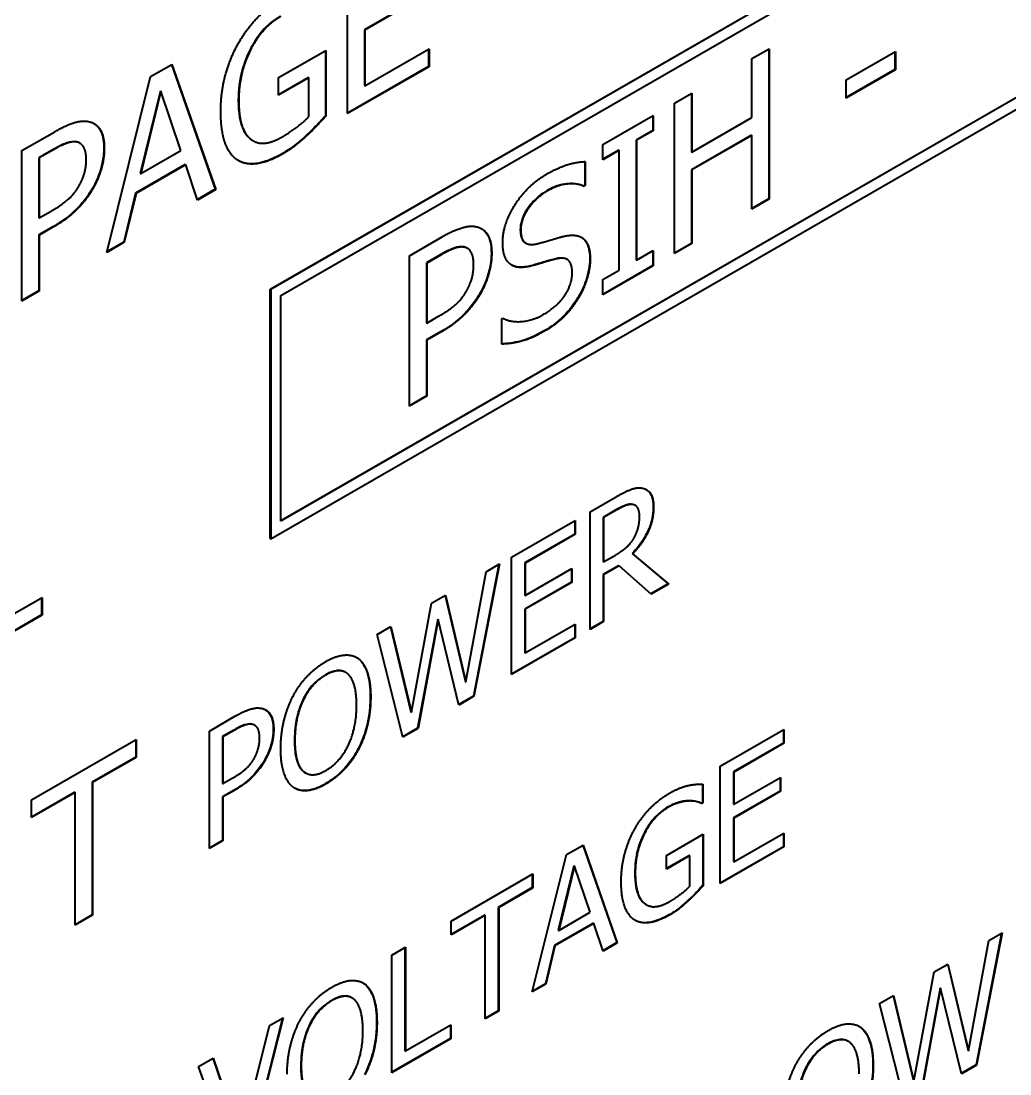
# Model space of a CAD drawing. Header units: millimetres. Extents: x 0 to 4752, y 0 to 3360.
# Drawn here: x 4267.48 to 4281.24, y 2266.93 to 2281.57 of the extents above; entities that cross this region are included whole.
import ezdxf

# ---------------------------------------------------------------- set-up
doc = ezdxf.new("R2010")
doc.units = ezdxf.units.MM
doc.header["$LTSCALE"] = 8
doc.layers.add('가시적인 것(ISO)', color=3, linetype='Continuous', lineweight=40)
doc.layers.add('가시적인 좁은 것(ISO)', color=3, linetype='Continuous', lineweight=35)

msp = doc.modelspace()

# ---------------------------------------------------------------- linework, layer by layer
at = {"layer": '가시적인 것(ISO)'}
for p, q in [((4270.951, 2277.841), (4302.912, 2296.247)), ((4302.918, 2296.243), (4270.956, 2277.838)), ((4271.098, 2277.756), (4302.776, 2295.998)), ((4271.098, 2274.623), (4302.77, 2292.862)), ((4302.776, 2292.859), (4271.098, 2274.617)), ((4270.956, 2274.372), (4302.918, 2292.777)), ((4272.026, 2280.285), (4272.026, 2282.378)), ((4273.092, 2281.93), (4272.261, 2281.451)), ((4273.098, 2281.927), (4272.266, 2281.448)), ((4272.261, 2281.451), (4272.266, 2281.448)), ((4272.261, 2281.451), (4272.261, 2280.674)), ((4272.266, 2281.448), (4272.266, 2280.671)), ((4271.066, 2280.786), (4271.724, 2281.164)), ((4271.718, 2281.161), (4271.718, 2280.253)), ((4271.724, 2281.164), (4271.724, 2280.25)), ((4272.266, 2280.671), (4273.158, 2281.185)), ((4273.153, 2281.181), (4273.153, 2280.94)), ((4273.158, 2281.185), (4273.158, 2280.937)), ((4277.648, 2281.05), (4277.888, 2281.188)), ((4277.883, 2281.185), (4277.883, 2279.099)), ((4277.888, 2281.188), (4277.888, 2279.095)), ((4278.959, 2280.755), (4279.644, 2281.15)), ((4279.639, 2281.146), (4279.639, 2280.898)), ((4279.644, 2281.15), (4279.644, 2280.895)), ((4269.286, 2280.8), (4269.582, 2280.97)), ((4269.578, 2280.968), (4270.186, 2279.232)), ((4269.582, 2280.97), (4270.192, 2279.229)), ((4277.648, 2280.229), (4277.648, 2281.05)), ((4268.675, 2278.355), (4269.286, 2280.8)), ((4273.153, 2280.94), (4272.026, 2280.291)), ((4273.158, 2280.937), (4272.026, 2280.285)), ((4273.153, 2280.94), (4273.158, 2280.937)), ((4279.639, 2280.898), (4278.959, 2280.507)), ((4279.644, 2280.895), (4278.959, 2280.501)), ((4279.639, 2280.898), (4279.644, 2280.895)), ((4271.066, 2280.541), (4271.066, 2280.786)), ((4271.48, 2280.786), (4271.066, 2280.548)), ((4271.486, 2280.783), (4271.066, 2280.541)), ((4271.48, 2280.786), (4271.486, 2280.783)), ((4271.486, 2280.242), (4271.486, 2280.783)), ((4272.261, 2280.674), (4272.266, 2280.671)), ((4278.959, 2280.501), (4278.959, 2280.755)), ((4269.422, 2280.6), (4269.143, 2279.454)), ((4269.428, 2280.597), (4269.149, 2279.451)), ((4269.422, 2280.6), (4269.428, 2280.597)), ((4269.708, 2279.773), (4269.428, 2280.597)), ((4276.574, 2280.431), (4276.815, 2280.57)), ((4276.809, 2280.567), (4276.809, 2279.752)), ((4276.815, 2280.57), (4276.815, 2279.749)), ((4276.574, 2278.338), (4276.574, 2280.431)), ((4271.718, 2280.253), (4271.724, 2280.25)), ((4275.575, 2279.856), (4276.276, 2280.26)), ((4276.271, 2280.257), (4276.271, 2280.049)), ((4276.276, 2280.26), (4276.276, 2280.046)), ((4276.815, 2279.749), (4277.648, 2280.229)), ((4267.497, 2279.77), (4267.952, 2280.032)), ((4270.672, 2279.934), (4270.678, 2279.931)), ((4276.271, 2280.049), (4276.04, 2279.917)), ((4276.276, 2280.046), (4276.046, 2279.914)), ((4276.271, 2280.049), (4276.276, 2280.046)), ((4277.642, 2279.984), (4276.809, 2279.505)), ((4277.648, 2279.981), (4276.815, 2279.501)), ((4277.642, 2279.984), (4277.648, 2279.981)), ((4277.648, 2278.957), (4277.648, 2279.981)), ((4267.932, 2279.786), (4267.732, 2279.671)), ((4267.937, 2279.783), (4267.738, 2279.668)), ((4268.299, 2279.876), (4268.305, 2279.872)), ((4269.149, 2279.451), (4269.708, 2279.773)), ((4270.707, 2279.91), (4270.712, 2279.907)), ((4275.575, 2279.642), (4275.575, 2279.856)), ((4275.8, 2279.778), (4275.575, 2279.649)), ((4275.805, 2279.775), (4275.575, 2279.642)), ((4275.8, 2279.778), (4275.805, 2279.775)), ((4275.805, 2278.109), (4275.805, 2279.775)), ((4276.04, 2279.917), (4276.04, 2278.251)), ((4276.04, 2279.917), (4276.046, 2279.914)), ((4276.046, 2279.914), (4276.046, 2278.248)), ((4267.497, 2277.677), (4267.497, 2279.77)), ((4267.732, 2279.671), (4267.732, 2278.837)), ((4267.732, 2279.671), (4267.738, 2279.668)), ((4267.738, 2279.668), (4267.738, 2278.833)), ((4276.809, 2279.752), (4276.815, 2279.749)), ((4269.768, 2279.577), (4269.077, 2279.179)), ((4269.774, 2279.573), (4269.083, 2279.175)), ((4269.768, 2279.577), (4269.774, 2279.573)), ((4269.938, 2279.083), (4269.774, 2279.573)), ((4275.324, 2279.617), (4275.324, 2279.287)), ((4275.33, 2279.617), (4275.33, 2279.284)), ((4276.809, 2279.505), (4276.815, 2279.501)), ((4276.809, 2279.505), (4276.809, 2278.48)), ((4276.815, 2279.501), (4276.815, 2278.477)), ((4269.143, 2279.454), (4269.149, 2279.451)), ((4270.186, 2279.232), (4269.937, 2279.088)), ((4270.192, 2279.229), (4269.938, 2279.083)), ((4270.186, 2279.232), (4270.192, 2279.229)), ((4275.324, 2279.287), (4275.307, 2279.277)), ((4275.307, 2279.277), (4275.312, 2279.274)), ((4275.33, 2279.284), (4275.312, 2279.274)), ((4275.324, 2279.287), (4275.33, 2279.284)), ((4269.077, 2279.179), (4268.913, 2278.499)), ((4269.083, 2279.175), (4268.919, 2278.496)), ((4269.077, 2279.179), (4269.083, 2279.175)), ((4277.883, 2279.099), (4277.648, 2278.963)), ((4277.888, 2279.095), (4277.648, 2278.957)), ((4277.883, 2279.099), (4277.888, 2279.095)), ((4267.738, 2278.833), (4267.902, 2278.928)), ((4267.732, 2278.837), (4267.738, 2278.833)), ((4267.936, 2278.716), (4267.732, 2278.599)), ((4267.732, 2278.599), (4267.732, 2277.819)), ((4267.732, 2278.599), (4267.738, 2278.596)), ((4267.942, 2278.713), (4267.738, 2278.596)), ((4267.738, 2278.596), (4267.738, 2277.816)), ((4268.919, 2278.496), (4268.675, 2278.355)), ((4268.913, 2278.499), (4268.677, 2278.363)), ((4268.913, 2278.499), (4268.919, 2278.496)), ((4272.886, 2278.308), (4273.341, 2278.57)), ((4274.499, 2278.487), (4274.505, 2278.483)), ((4276.809, 2278.48), (4276.574, 2278.345)), ((4276.815, 2278.477), (4276.574, 2278.338)), ((4276.809, 2278.48), (4276.815, 2278.477)), ((4272.886, 2276.215), (4272.886, 2278.308)), ((4273.321, 2278.323), (4273.121, 2278.209)), ((4273.326, 2278.32), (4273.127, 2278.205)), ((4273.688, 2278.413), (4273.693, 2278.41)), ((4276.046, 2278.248), (4276.276, 2278.381)), ((4276.271, 2278.377), (4276.271, 2278.17)), ((4276.276, 2278.381), (4276.276, 2278.167)), ((4273.121, 2278.209), (4273.127, 2278.205)), ((4273.121, 2278.209), (4273.121, 2277.374)), ((4273.127, 2278.205), (4273.127, 2277.371)), ((4275.073, 2278.259), (4275.079, 2278.256)), ((4276.271, 2278.17), (4275.575, 2277.77)), ((4276.276, 2278.167), (4275.575, 2277.763)), ((4276.04, 2278.251), (4276.046, 2278.248)), ((4276.271, 2278.17), (4276.276, 2278.167)), ((4275.575, 2277.977), (4275.805, 2278.109)), ((4275.575, 2277.763), (4275.575, 2277.977)), ((4267.732, 2277.819), (4267.497, 2277.684)), ((4267.738, 2277.816), (4267.497, 2277.677)), ((4267.732, 2277.819), (4267.738, 2277.816)), ((4270.951, 2274.375), (4270.951, 2277.841)), ((4270.951, 2277.841), (4270.956, 2277.838)), ((4270.956, 2277.838), (4270.956, 2274.372)), ((4271.098, 2274.617), (4271.098, 2277.756)), ((4273.127, 2277.371), (4273.291, 2277.466)), ((4274.17, 2277.429), (4274.187, 2277.439)), ((4274.17, 2277.079), (4274.17, 2277.429)), ((4273.121, 2277.374), (4273.127, 2277.371)), ((4273.325, 2277.254), (4273.121, 2277.137)), ((4273.121, 2277.137), (4273.127, 2277.133)), ((4273.121, 2277.137), (4273.121, 2276.357)), ((4273.331, 2277.251), (4273.127, 2277.133)), ((4273.127, 2277.133), (4273.127, 2276.353)), ((4273.121, 2276.357), (4272.886, 2276.221)), ((4273.127, 2276.353), (4272.886, 2276.215)), ((4273.121, 2276.357), (4273.127, 2276.353)), ((4275.398, 2274.745), (4275.762, 2274.955)), ((4276.021, 2274.838), (4276.027, 2274.835)), ((4275.398, 2273.11), (4275.398, 2274.745)), ((4275.767, 2274.776), (4275.58, 2274.668)), ((4275.58, 2274.668), (4275.585, 2274.665)), ((4275.58, 2274.668), (4275.58, 2274.053)), ((4275.772, 2274.772), (4275.585, 2274.665)), ((4275.585, 2274.665), (4275.585, 2274.05)), ((4274.307, 2274.117), (4275.191, 2274.626)), ((4275.186, 2274.623), (4275.186, 2274.436)), ((4275.191, 2274.626), (4275.191, 2274.433)), ((4270.951, 2274.375), (4270.956, 2274.372)), ((4275.186, 2274.436), (4274.489, 2274.035)), ((4275.191, 2274.433), (4274.494, 2274.031)), ((4275.186, 2274.436), (4275.191, 2274.433)), ((4274.307, 2272.481), (4274.307, 2274.117)), ((4275.585, 2274.05), (4275.751, 2274.145)), ((4275.983, 2274.165), (4275.989, 2274.162)), ((4275.983, 2274.165), (4276.486, 2273.743)), ((4275.989, 2274.162), (4276.492, 2273.74)), ((4273.67, 2272.379), (4273.954, 2273.913)), ((4274.131, 2274.015), (4273.777, 2272.183)), ((4274.138, 2274.02), (4273.783, 2272.18)), ((4273.954, 2273.913), (4274.138, 2274.02)), ((4274.489, 2274.035), (4274.489, 2273.587)), ((4274.489, 2274.035), (4274.494, 2274.031)), ((4274.494, 2274.031), (4274.494, 2273.583)), ((4274.494, 2273.583), (4275.144, 2273.958)), ((4275.139, 2273.954), (4275.139, 2273.767)), ((4275.144, 2273.958), (4275.144, 2273.764)), ((4275.58, 2274.053), (4275.585, 2274.05)), ((4275.795, 2273.996), (4275.58, 2273.872)), ((4275.801, 2273.993), (4275.585, 2273.869)), ((4275.795, 2273.996), (4275.801, 2273.993)), ((4276.248, 2273.599), (4275.801, 2273.993)), ((4275.139, 2273.767), (4274.489, 2273.393)), ((4275.139, 2273.767), (4275.144, 2273.764)), ((4275.58, 2273.872), (4275.585, 2273.869)), ((4275.58, 2273.872), (4275.58, 2273.221)), ((4275.585, 2273.869), (4275.585, 2273.218)), ((4275.144, 2273.764), (4274.494, 2273.39)), ((4276.486, 2273.743), (4276.243, 2273.603)), ((4276.492, 2273.74), (4276.248, 2273.599)), ((4276.486, 2273.743), (4276.492, 2273.74)), ((4266.968, 2273.091), (4267.776, 2273.556)), ((4267.77, 2273.553), (4267.77, 2273.312)), ((4267.776, 2273.556), (4267.776, 2273.309)), ((4272.913, 2271.959), (4273.195, 2273.476)), ((4273.195, 2273.476), (4273.386, 2273.587)), ((4273.382, 2273.584), (4273.665, 2272.382)), ((4273.386, 2273.587), (4273.67, 2272.379)), ((4274.489, 2273.587), (4274.494, 2273.583)), ((4274.489, 2273.393), (4274.489, 2272.786)), ((4274.489, 2273.393), (4274.494, 2273.39)), ((4274.494, 2273.39), (4274.494, 2272.783)), ((4267.77, 2273.312), (4266.727, 2272.711)), ((4267.776, 2273.309), (4266.727, 2272.705)), ((4267.77, 2273.312), (4267.776, 2273.309)), ((4273.279, 2273.253), (4272.999, 2271.735)), ((4273.284, 2273.25), (4273.005, 2271.732)), ((4273.279, 2273.253), (4273.284, 2273.25)), ((4273.572, 2272.058), (4273.284, 2273.25)), ((4274.494, 2272.783), (4275.191, 2273.184)), ((4275.186, 2273.181), (4275.186, 2272.994)), ((4275.191, 2273.184), (4275.191, 2272.991)), ((4275.58, 2273.221), (4275.398, 2273.116)), ((4275.585, 2273.218), (4275.398, 2273.11)), ((4275.58, 2273.221), (4275.585, 2273.218)), ((4272.435, 2273.039), (4272.629, 2273.15)), ((4272.796, 2271.612), (4272.435, 2273.039)), ((4272.624, 2273.148), (4272.907, 2271.962)), ((4272.629, 2273.15), (4272.913, 2271.959)), ((4275.186, 2272.994), (4274.307, 2272.488)), ((4275.191, 2272.991), (4274.307, 2272.481)), ((4275.186, 2272.994), (4275.191, 2272.991)), ((4274.489, 2272.786), (4274.494, 2272.783)), ((4272.172, 2272.707), (4272.177, 2272.703)), ((4271.995, 2272.514), (4272, 2272.511)), ((4273.665, 2272.382), (4273.67, 2272.379)), ((4273.777, 2272.183), (4273.571, 2272.064)), ((4273.783, 2272.18), (4273.572, 2272.058)), ((4273.777, 2272.183), (4273.783, 2272.18)), ((4270.104, 2271.696), (4270.459, 2271.901)), ((4272.907, 2271.962), (4272.913, 2271.959)), ((4270.729, 2271.78), (4270.735, 2271.777)), ((4272.999, 2271.735), (4272.795, 2271.617)), ((4273.005, 2271.732), (4272.796, 2271.612)), ((4272.999, 2271.735), (4273.005, 2271.732)), ((4277.209, 2271.21), (4278.094, 2271.719)), ((4278.089, 2271.716), (4278.089, 2271.529)), ((4278.094, 2271.719), (4278.094, 2271.526)), ((4267.631, 2270.74), (4269.086, 2271.578)), ((4269.08, 2271.574), (4269.08, 2271.333)), ((4269.086, 2271.578), (4269.086, 2271.33)), ((4270.104, 2270.061), (4270.104, 2271.696)), ((4270.442, 2271.71), (4270.286, 2271.62)), ((4270.286, 2271.62), (4270.292, 2271.617)), ((4270.286, 2271.62), (4270.286, 2270.968)), ((4270.448, 2271.706), (4270.292, 2271.617)), ((4270.292, 2271.617), (4270.292, 2270.965)), ((4278.089, 2271.529), (4277.392, 2271.128)), ((4278.094, 2271.526), (4277.397, 2271.125)), ((4278.089, 2271.529), (4278.094, 2271.526)), ((4269.08, 2271.333), (4268.473, 2270.983)), ((4269.086, 2271.33), (4268.479, 2270.98)), ((4269.08, 2271.333), (4269.086, 2271.33)), ((4277.209, 2269.575), (4277.209, 2271.21)), ((4268.473, 2270.983), (4268.473, 2269.138)), ((4268.473, 2270.983), (4268.479, 2270.98)), ((4270.292, 2270.965), (4270.42, 2271.039)), ((4271.438, 2271.116), (4271.443, 2271.113)), ((4277.392, 2271.128), (4277.397, 2271.125)), ((4277.392, 2271.128), (4277.392, 2270.68)), ((4277.397, 2271.125), (4277.397, 2270.677)), ((4277.397, 2270.677), (4278.047, 2271.051)), ((4278.042, 2271.048), (4278.042, 2270.861)), ((4278.047, 2271.051), (4278.047, 2270.858)), ((4268.233, 2270.845), (4267.631, 2270.498)), ((4268.238, 2270.842), (4267.631, 2270.492)), ((4268.233, 2270.845), (4268.238, 2270.842)), ((4268.238, 2268.996), (4268.238, 2270.842)), ((4268.479, 2270.98), (4268.479, 2269.135)), ((4270.286, 2270.968), (4270.292, 2270.965)), ((4270.446, 2270.874), (4270.286, 2270.782)), ((4270.451, 2270.871), (4270.292, 2270.779)), ((4276.962, 2270.959), (4276.962, 2270.7)), ((4276.968, 2270.959), (4276.968, 2270.697)), ((4278.042, 2270.861), (4277.392, 2270.487)), ((4278.047, 2270.858), (4277.397, 2270.483)), ((4278.042, 2270.861), (4278.047, 2270.858)), ((4267.631, 2270.492), (4267.631, 2270.74)), ((4270.286, 2270.782), (4270.292, 2270.779)), ((4270.286, 2270.782), (4270.286, 2270.173)), ((4270.292, 2270.779), (4270.292, 2270.17)), ((4276.767, 2270.726), (4276.773, 2270.723)), ((4276.962, 2270.7), (4276.946, 2270.691)), ((4276.946, 2270.691), (4276.952, 2270.688)), ((4276.968, 2270.697), (4276.952, 2270.688)), ((4276.962, 2270.7), (4276.968, 2270.697)), ((4277.392, 2270.68), (4277.397, 2270.677)), ((4277.392, 2270.487), (4277.397, 2270.483)), ((4277.392, 2270.487), (4277.392, 2269.88)), ((4277.397, 2270.483), (4277.397, 2269.877)), ((4276.46, 2269.966), (4276.973, 2270.262)), ((4276.968, 2270.258), (4276.968, 2269.551)), ((4276.973, 2270.262), (4276.973, 2269.548)), ((4277.397, 2269.877), (4278.094, 2270.278)), ((4278.089, 2270.275), (4278.089, 2270.088)), ((4278.094, 2270.278), (4278.094, 2270.084)), ((4270.286, 2270.173), (4270.104, 2270.068)), ((4270.292, 2270.17), (4270.104, 2270.061)), ((4270.286, 2270.173), (4270.292, 2270.17)), ((4275.069, 2269.977), (4275.3, 2270.11)), ((4275.296, 2270.108), (4275.771, 2268.753)), ((4275.3, 2270.11), (4275.777, 2268.75)), ((4274.592, 2268.068), (4275.069, 2269.977)), ((4276.782, 2269.967), (4276.46, 2269.782)), ((4276.46, 2269.775), (4276.46, 2269.966)), ((4276.788, 2269.964), (4276.46, 2269.775)), ((4276.782, 2269.967), (4276.788, 2269.964)), ((4276.788, 2269.541), (4276.788, 2269.964)), ((4278.089, 2270.088), (4277.209, 2269.581)), ((4278.094, 2270.084), (4277.209, 2269.575)), ((4278.089, 2270.088), (4278.094, 2270.084)), ((4275.174, 2269.822), (4274.956, 2268.927)), ((4275.18, 2269.819), (4274.962, 2268.923)), ((4275.174, 2269.822), (4275.18, 2269.819)), ((4275.399, 2269.175), (4275.18, 2269.819)), ((4277.392, 2269.88), (4277.397, 2269.877)), ((4273.464, 2269.053), (4274.601, 2269.708)), ((4274.595, 2269.705), (4274.595, 2269.518)), ((4274.601, 2269.708), (4274.601, 2269.514)), ((4276.968, 2269.551), (4276.973, 2269.548)), ((4274.595, 2269.518), (4274.121, 2269.244)), ((4274.601, 2269.514), (4274.127, 2269.241)), ((4274.595, 2269.518), (4274.601, 2269.514)), ((4274.121, 2269.244), (4274.127, 2269.241)), ((4274.121, 2269.244), (4274.121, 2267.803)), ((4274.127, 2269.241), (4274.127, 2267.8)), ((4276.151, 2269.302), (4276.156, 2269.298)), ((4276.178, 2269.283), (4276.183, 2269.279)), ((4268.473, 2269.138), (4268.238, 2269.003)), ((4268.479, 2269.135), (4268.238, 2268.996)), ((4268.473, 2269.138), (4268.479, 2269.135)), ((4273.933, 2269.136), (4273.464, 2268.866)), ((4273.939, 2269.133), (4273.464, 2268.86)), ((4273.933, 2269.136), (4273.939, 2269.133)), ((4273.939, 2267.691), (4273.939, 2269.133)), ((4274.962, 2268.923), (4275.399, 2269.175)), ((4273.464, 2268.86), (4273.464, 2269.053)), ((4275.445, 2269.022), (4274.905, 2268.711)), ((4275.45, 2269.019), (4274.91, 2268.708)), ((4275.445, 2269.022), (4275.45, 2269.019)), ((4275.579, 2268.636), (4275.45, 2269.019)), ((4274.956, 2268.927), (4274.962, 2268.923)), ((4281.121, 2268.884), (4280.767, 2267.052)), ((4281.128, 2268.888), (4280.772, 2267.048)), ((4280.943, 2268.782), (4281.128, 2268.888)), ((4272.641, 2268.579), (4272.829, 2268.688)), ((4272.824, 2268.684), (4272.824, 2267.249)), ((4272.829, 2268.688), (4272.829, 2267.246)), ((4274.905, 2268.711), (4274.776, 2268.18)), ((4274.91, 2268.708), (4274.782, 2268.177)), ((4274.905, 2268.711), (4274.91, 2268.708)), ((4275.771, 2268.753), (4275.577, 2268.641)), ((4275.777, 2268.75), (4275.579, 2268.636)), ((4275.771, 2268.753), (4275.777, 2268.75)), ((4280.66, 2267.247), (4280.943, 2268.782)), ((4272.641, 2266.944), (4272.641, 2268.579)), ((4280.185, 2268.345), (4280.376, 2268.455)), ((4280.372, 2268.453), (4280.655, 2267.251)), ((4280.376, 2268.455), (4280.66, 2267.247)), ((4279.903, 2266.827), (4280.185, 2268.345)), ((4272.26, 2268.179), (4272.265, 2268.176)), ((4274.782, 2268.177), (4274.592, 2268.068)), ((4274.776, 2268.18), (4274.594, 2268.075)), ((4274.776, 2268.18), (4274.782, 2268.177)), ((4280.268, 2268.121), (4279.989, 2266.604)), ((4280.274, 2268.118), (4279.994, 2266.6)), ((4280.268, 2268.121), (4280.274, 2268.118)), ((4280.562, 2266.927), (4280.274, 2268.118)), ((4272.083, 2267.987), (4272.088, 2267.984)), ((4279.425, 2267.907), (4279.618, 2268.019)), ((4279.614, 2268.016), (4279.897, 2266.83)), ((4279.618, 2268.019), (4279.903, 2266.827)), ((4274.121, 2267.803), (4273.939, 2267.698)), ((4274.127, 2267.8), (4273.939, 2267.691)), ((4274.121, 2267.803), (4274.127, 2267.8)), ((4279.786, 2266.48), (4279.425, 2267.907)), ((4271.122, 2267.704), (4270.637, 2265.797)), ((4271.13, 2267.709), (4270.643, 2265.793)), ((4270.938, 2267.599), (4271.13, 2267.709)), ((4270.546, 2266.015), (4270.938, 2267.599)), ((4272.829, 2267.246), (4273.461, 2267.61)), ((4273.455, 2267.606), (4273.455, 2267.419)), ((4273.461, 2267.61), (4273.461, 2267.416)), ((4279.161, 2267.575), (4279.167, 2267.572)), ((4273.455, 2267.419), (4272.641, 2266.951)), ((4273.461, 2267.416), (4272.641, 2266.944)), ((4273.455, 2267.419), (4273.461, 2267.416)), ((4278.984, 2267.383), (4278.99, 2267.38)), ((4272.824, 2267.249), (4272.829, 2267.246)), ((4280.655, 2267.251), (4280.66, 2267.247)), ((4269.953, 2267.031), (4270.154, 2267.147)), ((4270.44, 2265.676), (4269.953, 2267.031)), ((4270.151, 2267.145), (4270.541, 2266.018)), ((4270.154, 2267.147), (4270.546, 2266.015)), ((4280.767, 2267.052), (4280.56, 2266.933)), ((4280.772, 2267.048), (4280.562, 2266.927)), ((4280.767, 2267.052), (4280.772, 2267.048))]:
    msp.add_line(p, q, dxfattribs=at)
for points, degree in [([(4270.499, 2281.249), (4270.609, 2281.45), (4270.931, 2281.785), (4271.124, 2281.896)], 2), ([(4271.096, 2281.639), (4270.835, 2281.488), (4270.512, 2280.848), (4270.512, 2280.47)], 2), ([(4270.261, 2280.317), (4270.261, 2280.569), (4270.384, 2281.041), (4270.499, 2281.249)], 2), ([(4270.512, 2280.47), (4270.512, 2280.259), (4270.597, 2279.993), (4270.678, 2279.931)], 2), ([(4270.497, 2279.637), (4270.383, 2279.71), (4270.261, 2280.05), (4270.261, 2280.317)], 2), ([(4271.113, 2279.96), (4271.215, 2280.018), (4271.417, 2280.168), (4271.486, 2280.242)], 2), ([(4271.724, 2280.25), (4271.678, 2280.2), (4271.523, 2280.037), (4271.457, 2279.977)], 2), ([(4267.952, 2280.032), (4268.113, 2280.125), (4268.339, 2280.194), (4268.426, 2280.174)], 2), ([(4268.426, 2280.174), (4268.527, 2280.153), (4268.642, 2279.973), (4268.642, 2279.798)], 2), ([(4270.672, 2279.934), (4270.683, 2279.925), (4270.695, 2279.917), (4270.707, 2279.91)], 3), ([(4270.678, 2279.931), (4270.755, 2279.867), (4270.975, 2279.88), (4271.113, 2279.96)], 2), ([(4271.457, 2279.977), (4271.367, 2279.895), (4271.223, 2279.782), (4271.122, 2279.724)], 2), ([(4268.26, 2279.889), (4268.203, 2279.9), (4268.05, 2279.848), (4267.937, 2279.783)], 2), ([(4268.299, 2279.876), (4268.285, 2279.884), (4268.271, 2279.889), (4268.255, 2279.892)], 3), ([(4268.391, 2279.645), (4268.391, 2279.754), (4268.326, 2279.876), (4268.26, 2279.889)], 2), ([(4268.642, 2279.798), (4268.642, 2279.662), (4268.558, 2279.37), (4268.483, 2279.242)], 2), ([(4268.288, 2279.276), (4268.342, 2279.37), (4268.391, 2279.545), (4268.391, 2279.645)], 2), ([(4271.122, 2279.724), (4270.93, 2279.613), (4270.612, 2279.565), (4270.497, 2279.637)], 2), ([(4274.792, 2279.442), (4274.944, 2279.53), (4275.214, 2279.616), (4275.33, 2279.617)], 2), ([(4274.183, 2278.493), (4274.183, 2278.747), (4274.526, 2279.289), (4274.792, 2279.442)], 2), ([(4267.902, 2278.928), (4268.049, 2279.012), (4268.229, 2279.171), (4268.288, 2279.276)], 2), ([(4268.483, 2279.242), (4268.389, 2279.081), (4268.135, 2278.825), (4267.942, 2278.713)], 2), ([(4274.808, 2279.211), (4274.641, 2279.114), (4274.434, 2278.814), (4274.434, 2278.666)], 2), ([(4275.312, 2279.274), (4275.226, 2279.316), (4274.956, 2279.296), (4274.808, 2279.211)], 2), ([(4273.341, 2278.57), (4273.502, 2278.662), (4273.728, 2278.731), (4273.815, 2278.712)], 2), ([(4273.815, 2278.712), (4273.916, 2278.69), (4274.03, 2278.51), (4274.03, 2278.336)], 2), ([(4274.434, 2278.666), (4274.434, 2278.534), (4274.555, 2278.446), (4274.67, 2278.477)], 2), ([(4274.3, 2278.182), (4274.244, 2278.22), (4274.183, 2278.371), (4274.183, 2278.493)], 2), ([(4274.67, 2278.477), (4274.746, 2278.497), (4274.968, 2278.563), (4275.041, 2278.58)], 2), ([(4275.041, 2278.58), (4275.227, 2278.621), (4275.4, 2278.455), (4275.4, 2278.26)], 2), ([(4273.649, 2278.426), (4273.592, 2278.438), (4273.439, 2278.385), (4273.326, 2278.32)], 2), ([(4273.688, 2278.413), (4273.674, 2278.421), (4273.659, 2278.426), (4273.643, 2278.43)], 3), ([(4273.779, 2278.183), (4273.779, 2278.291), (4273.715, 2278.414), (4273.649, 2278.426)], 2), ([(4274.03, 2278.336), (4274.03, 2278.2), (4273.947, 2277.908), (4273.872, 2277.78)], 2), ([(4273.677, 2277.813), (4273.731, 2277.907), (4273.779, 2278.083), (4273.779, 2278.183)], 2), ([(4274.599, 2278.17), (4274.506, 2278.145), (4274.357, 2278.146), (4274.3, 2278.182)], 2), ([(4274.927, 2278.263), (4274.843, 2278.242), (4274.704, 2278.199), (4274.599, 2278.17)], 2), ([(4275.15, 2278.071), (4275.15, 2278.197), (4275.043, 2278.291), (4274.927, 2278.263)], 2), ([(4275.4, 2278.26), (4275.4, 2278.136), (4275.314, 2277.849), (4275.236, 2277.721)], 2), ([(4274.746, 2277.489), (4274.946, 2277.604), (4275.15, 2277.913), (4275.15, 2278.071)], 2), ([(4273.291, 2277.466), (4273.438, 2277.55), (4273.618, 2277.708), (4273.677, 2277.813)], 2), ([(4273.872, 2277.78), (4273.778, 2277.619), (4273.524, 2277.362), (4273.331, 2277.251)], 2), ([(4275.236, 2277.721), (4275.15, 2277.579), (4274.93, 2277.354), (4274.764, 2277.259)], 2), ([(4274.187, 2277.439), (4274.306, 2277.378), (4274.607, 2277.409), (4274.746, 2277.489)], 2), ([(4274.764, 2277.259), (4274.567, 2277.146), (4274.291, 2277.082), (4274.17, 2277.079)], 2), ([(4275.762, 2274.955), (4275.883, 2275.025), (4276.047, 2275.089), (4276.122, 2275.076)], 2), ([(4276.122, 2275.076), (4276.196, 2275.063), (4276.282, 2274.939), (4276.282, 2274.81)], 2), ([(4275.997, 2274.846), (4275.957, 2274.854), (4275.85, 2274.817), (4275.772, 2274.772)], 2), ([(4276.282, 2274.81), (4276.282, 2274.632), (4276.124, 2274.298), (4275.989, 2274.162)], 2), ([(4276.021, 2274.838), (4276.012, 2274.844), (4276.002, 2274.847), (4275.991, 2274.849)], 3), ([(4276.086, 2274.68), (4276.086, 2274.752), (4276.043, 2274.837), (4275.997, 2274.846)], 2), ([(4276.006, 2274.377), (4276.047, 2274.446), (4276.086, 2274.596), (4276.086, 2274.68)], 2), ([(4275.751, 2274.145), (4275.832, 2274.192), (4275.961, 2274.3), (4276.006, 2274.377)], 2), ([(4271.721, 2272.662), (4271.865, 2272.745), (4272.097, 2272.762), (4272.177, 2272.703)], 2), ([(4271.266, 2272.179), (4271.349, 2272.335), (4271.579, 2272.58), (4271.721, 2272.662)], 2), ([(4272.151, 2272.72), (4272.158, 2272.716), (4272.165, 2272.712), (4272.172, 2272.707)], 3), ([(4272.177, 2272.703), (4272.257, 2272.641), (4272.347, 2272.375), (4272.347, 2272.17)], 2), ([(4271.722, 2272.475), (4271.62, 2272.416), (4271.467, 2272.245), (4271.408, 2272.124)], 2), ([(4272.035, 2272.485), (4271.979, 2272.538), (4271.821, 2272.531), (4271.722, 2272.475)], 2), ([(4272.151, 2272.058), (4272.151, 2272.219), (4272.09, 2272.435), (4272.035, 2272.485)], 2), ([(4271.096, 2271.45), (4271.096, 2271.656), (4271.185, 2272.019), (4271.266, 2272.179)], 2), ([(4272.347, 2272.17), (4272.347, 2271.972), (4272.26, 2271.6), (4272.177, 2271.443)], 2), ([(4270.459, 2271.901), (4270.585, 2271.974), (4270.762, 2272.028), (4270.829, 2272.012)], 2), ([(4270.829, 2272.012), (4270.909, 2271.995), (4270.998, 2271.855), (4270.998, 2271.718)], 2), ([(4271.408, 2272.124), (4271.352, 2272.008), (4271.292, 2271.722), (4271.292, 2271.563)], 2), ([(4271.722, 2271.147), (4271.918, 2271.26), (4272.151, 2271.736), (4272.151, 2272.058)], 2), ([(4270.7, 2271.789), (4270.655, 2271.798), (4270.536, 2271.757), (4270.448, 2271.706)], 2), ([(4270.729, 2271.78), (4270.718, 2271.786), (4270.707, 2271.79), (4270.694, 2271.792)], 3), ([(4270.802, 2271.599), (4270.802, 2271.684), (4270.751, 2271.779), (4270.7, 2271.789)], 2), ([(4270.998, 2271.718), (4270.998, 2271.612), (4270.933, 2271.384), (4270.874, 2271.284)], 2), ([(4270.722, 2271.31), (4270.764, 2271.384), (4270.802, 2271.521), (4270.802, 2271.599)], 2), ([(4271.265, 2270.918), (4271.184, 2270.98), (4271.096, 2271.249), (4271.096, 2271.45)], 2), ([(4271.292, 2271.563), (4271.292, 2271.241), (4271.526, 2271.034), (4271.722, 2271.147)], 2), ([(4272.177, 2271.443), (4272.09, 2271.279), (4271.86, 2271.038), (4271.721, 2270.958)], 2), ([(4270.42, 2271.039), (4270.535, 2271.105), (4270.676, 2271.228), (4270.722, 2271.31)], 2), ([(4270.874, 2271.284), (4270.801, 2271.158), (4270.603, 2270.958), (4270.451, 2270.871)], 2), ([(4271.721, 2270.958), (4271.578, 2270.876), (4271.349, 2270.856), (4271.265, 2270.918)], 2), ([(4276.505, 2270.833), (4276.577, 2270.875), (4276.707, 2270.926), (4276.767, 2270.939)], 2), ([(4276.767, 2270.939), (4276.815, 2270.951), (4276.932, 2270.96), (4276.968, 2270.959)], 2), ([(4276.016, 2270.328), (4276.102, 2270.485), (4276.354, 2270.747), (4276.505, 2270.833)], 2), ([(4276.773, 2270.723), (4276.715, 2270.723), (4276.568, 2270.681), (4276.483, 2270.633)], 2), ([(4276.952, 2270.688), (4276.916, 2270.703), (4276.842, 2270.725), (4276.773, 2270.723)], 2), ([(4276.483, 2270.633), (4276.279, 2270.515), (4276.027, 2270.015), (4276.027, 2269.719)], 2), ([(4275.831, 2269.6), (4275.831, 2269.797), (4275.927, 2270.165), (4276.016, 2270.328)], 2), ([(4276.027, 2269.719), (4276.027, 2269.555), (4276.093, 2269.347), (4276.156, 2269.298)], 2), ([(4276.015, 2269.069), (4275.926, 2269.126), (4275.831, 2269.392), (4275.831, 2269.6)], 2), ([(4276.497, 2269.321), (4276.576, 2269.366), (4276.734, 2269.484), (4276.788, 2269.541)], 2), ([(4276.973, 2269.548), (4276.938, 2269.509), (4276.816, 2269.382), (4276.765, 2269.335)], 2), ([(4276.151, 2269.302), (4276.159, 2269.294), (4276.168, 2269.288), (4276.178, 2269.283)], 3), ([(4276.156, 2269.298), (4276.217, 2269.248), (4276.389, 2269.259), (4276.497, 2269.321)], 2), ([(4276.765, 2269.335), (4276.695, 2269.271), (4276.583, 2269.182), (4276.503, 2269.137)], 2), ([(4276.503, 2269.137), (4276.353, 2269.05), (4276.105, 2269.013), (4276.015, 2269.069)], 2), ([(4271.809, 2268.135), (4271.954, 2268.218), (4272.185, 2268.235), (4272.265, 2268.176)], 2), ([(4271.354, 2267.651), (4271.437, 2267.808), (4271.667, 2268.053), (4271.809, 2268.135)], 2), ([(4272.239, 2268.193), (4272.246, 2268.189), (4272.253, 2268.184), (4272.26, 2268.179)], 3), ([(4272.265, 2268.176), (4272.346, 2268.114), (4272.435, 2267.847), (4272.435, 2267.643)], 2), ([(4271.81, 2267.947), (4271.708, 2267.888), (4271.555, 2267.718), (4271.496, 2267.597)], 2), ([(4272.123, 2267.958), (4272.067, 2268.01), (4271.909, 2268.004), (4271.81, 2267.947)], 2), ([(4272.239, 2267.53), (4272.239, 2267.692), (4272.178, 2267.907), (4272.123, 2267.958)], 2), ([(4271.185, 2266.923), (4271.185, 2267.128), (4271.273, 2267.492), (4271.354, 2267.651)], 2), ([(4272.435, 2267.643), (4272.435, 2267.444), (4272.348, 2267.072), (4272.265, 2266.916)], 2), ([(4278.711, 2267.531), (4278.855, 2267.614), (4279.087, 2267.631), (4279.167, 2267.572)], 2), ([(4271.496, 2267.597), (4271.44, 2267.481), (4271.381, 2267.195), (4271.381, 2267.036)], 2), ([(4271.81, 2266.619), (4272.006, 2266.732), (4272.239, 2267.208), (4272.239, 2267.53)], 2), ([(4278.256, 2267.047), (4278.338, 2267.204), (4278.569, 2267.449), (4278.711, 2267.531)], 2), ([(4279.141, 2267.589), (4279.148, 2267.585), (4279.155, 2267.58), (4279.161, 2267.575)], 3), ([(4279.167, 2267.572), (4279.247, 2267.51), (4279.336, 2267.243), (4279.336, 2267.039)], 2), ([(4278.712, 2267.343), (4278.61, 2267.284), (4278.456, 2267.114), (4278.398, 2266.993)], 2), ([(4279.025, 2267.354), (4278.969, 2267.406), (4278.81, 2267.4), (4278.712, 2267.343)], 2), ([(4279.141, 2266.926), (4279.141, 2267.088), (4279.08, 2267.303), (4279.025, 2267.354)], 2), ([(4271.381, 2267.036), (4271.381, 2266.714), (4271.614, 2266.507), (4271.81, 2266.619)], 2), ([(4278.086, 2266.319), (4278.086, 2266.524), (4278.174, 2266.888), (4278.256, 2267.047)], 2), ([(4279.336, 2267.039), (4279.336, 2266.84), (4279.249, 2266.468), (4279.167, 2266.312)], 2), ([(4278.398, 2266.993), (4278.342, 2266.877), (4278.282, 2266.591), (4278.282, 2266.432)], 2)]:
    msp.add_open_spline(points, degree=degree, dxfattribs=at)
for points, knots in [([(4271.09, 2281.642), (4271.051, 2281.619), (4271.012, 2281.593), (4270.937, 2281.533), (4270.901, 2281.5), (4270.804, 2281.395), (4270.749, 2281.318), (4270.656, 2281.154), (4270.604, 2281.045), (4270.522, 2280.757), (4270.506, 2280.609), (4270.506, 2280.473)], [-0.2441297, -0.2441297, -0.2441297, -0.2441297, -0.2102118, -0.2102118, -0.1781248, -0.1781248, -0.1186624, -0.1186624, -0.0626206, -0.0626206, 0, 0, 0, 0]), ([(4270.506, 2280.473), (4270.506, 2280.28), (4270.533, 2280.166), (4270.588, 2280.026), (4270.624, 2279.971), (4270.672, 2279.934)], [-0.08410972, -0.08410972, -0.08410972, -0.08410972, -0.03932956, -0.03932956, 0, 0, 0, 0]), ([(4271.718, 2280.253), (4271.671, 2280.202), (4271.606, 2280.134), (4271.548, 2280.073), (4271.499, 2280.025), (4271.451, 2279.981)], [-0.03337016, -0.03337016, -0.03337016, -0.03337016, -0.02664967, -0.02664967, 0, 0, 0, 0]), ([(4268.496, 2280.148), (4268.506, 2280.142), (4268.516, 2280.135), (4268.55, 2280.107), (4268.578, 2280.076), (4268.626, 2279.964), (4268.636, 2279.885), (4268.636, 2279.801)], [-0.08041669, -0.08041669, -0.08041669, -0.08041669, -0.06860217, -0.06860217, -0.03852898, -0.03852898, 0, 0, 0, 0]), ([(4271.451, 2279.981), (4271.398, 2279.932), (4271.344, 2279.885), (4271.234, 2279.798), (4271.173, 2279.759), (4271.117, 2279.727)], [-0.05902313, -0.05902313, -0.05902313, -0.05902313, -0.02974188, -0.02974188, 0, 0, 0, 0]), ([(4268.255, 2279.892), (4268.214, 2279.9), (4268.169, 2279.893), (4268.088, 2279.866), (4268.031, 2279.843), (4267.932, 2279.786)], [-0.1284688, -0.1284688, -0.1284688, -0.1284688, -0.0526474, -0.0526474, 0, 0, 0, 0]), ([(4268.636, 2279.801), (4268.636, 2279.752), (4268.632, 2279.7), (4268.612, 2279.578), (4268.596, 2279.522), (4268.558, 2279.404), (4268.523, 2279.323), (4268.478, 2279.245)], [-0.06056082, -0.06056082, -0.06056082, -0.06056082, -0.04877039, -0.04877039, -0.03377611, -0.03377611, 0, 0, 0, 0]), ([(4271.117, 2279.727), (4271.047, 2279.687), (4270.978, 2279.654), (4270.846, 2279.607), (4270.783, 2279.592), (4270.642, 2279.582), (4270.569, 2279.596), (4270.505, 2279.632)], [-0.1217861, -0.1217861, -0.1217861, -0.1217861, -0.0851199, -0.0851199, -0.0509926, -0.0509926, -0.0034065, -0.0034065, -0.0034065, -0.0034065]), ([(4268.478, 2279.245), (4268.446, 2279.192), (4268.412, 2279.141), (4268.325, 2279.026), (4268.281, 2278.981), (4268.162, 2278.861), (4268.049, 2278.782), (4267.936, 2278.716)], [-0.08669122, -0.08669122, -0.08669122, -0.08669122, -0.0754444, -0.0754444, -0.06006384, -0.06006384, 0, 0, 0, 0]), ([(4274.802, 2279.214), (4274.764, 2279.192), (4274.725, 2279.166), (4274.653, 2279.108), (4274.62, 2279.076), (4274.55, 2278.997), (4274.52, 2278.952), (4274.476, 2278.875), (4274.459, 2278.836), (4274.434, 2278.752), (4274.428, 2278.709), (4274.428, 2278.67)], [-0.08010475, -0.08010475, -0.08010475, -0.08010475, -0.06503678, -0.06503678, -0.05156581, -0.05156581, -0.03474529, -0.03474529, -0.01828319, -0.01828319, 0, 0, 0, 0]), ([(4275.307, 2279.277), (4275.227, 2279.316), (4275.133, 2279.314), (4274.988, 2279.3), (4274.897, 2279.269), (4274.802, 2279.214)], [-0.08292466, -0.08292466, -0.08292466, -0.08292466, -0.05032472, -0.05032472, 0, 0, 0, 0]), ([(4273.885, 2278.686), (4273.895, 2278.68), (4273.905, 2278.673), (4273.939, 2278.645), (4273.967, 2278.614), (4274.015, 2278.502), (4274.025, 2278.423), (4274.025, 2278.339)], [-0.08041669, -0.08041669, -0.08041669, -0.08041669, -0.06860217, -0.06860217, -0.03852898, -0.03852898, 0, 0, 0, 0]), ([(4274.428, 2278.67), (4274.428, 2278.638), (4274.431, 2278.607), (4274.443, 2278.555), (4274.452, 2278.534), (4274.471, 2278.51), (4274.481, 2278.497), (4274.499, 2278.487)], [-0.13333527, -0.13333527, -0.13333527, -0.13333527, -0.09002277, -0.09002277, -0.05116542, -0.05116542, -0.03413062, -0.03413062, -0.03413062, -0.03413062]), ([(4275.276, 2278.566), (4275.321, 2278.539), (4275.346, 2278.498), (4275.385, 2278.409), (4275.395, 2278.339), (4275.395, 2278.263)], [-0.05521938, -0.05521938, -0.05521938, -0.05521938, -0.03497338, -0.03497338, 0, 0, 0, 0]), ([(4273.643, 2278.43), (4273.603, 2278.438), (4273.557, 2278.431), (4273.477, 2278.403), (4273.42, 2278.381), (4273.321, 2278.323)], [-0.1284688, -0.1284688, -0.1284688, -0.1284688, -0.0526474, -0.0526474, 0, 0, 0, 0]), ([(4274.025, 2278.339), (4274.025, 2278.289), (4274.02, 2278.238), (4274, 2278.116), (4273.984, 2278.06), (4273.947, 2277.941), (4273.912, 2277.861), (4273.866, 2277.783)], [-0.06056082, -0.06056082, -0.06056082, -0.06056082, -0.04877039, -0.04877039, -0.03377611, -0.03377611, 0, 0, 0, 0]), ([(4274.594, 2278.173), (4274.505, 2278.149), (4274.451, 2278.148), (4274.382, 2278.149), (4274.342, 2278.159), (4274.307, 2278.178)], [-0.0441623, -0.0441623, -0.0441623, -0.0441623, -0.02934436, -0.02934436, -0.00305014, -0.00305014, -0.00305014, -0.00305014]), ([(4274.921, 2278.266), (4274.87, 2278.254), (4274.819, 2278.24), (4274.712, 2278.207), (4274.649, 2278.189), (4274.594, 2278.173)], [-0.05772384, -0.05772384, -0.05772384, -0.05772384, -0.02990801, -0.02990801, 0, 0, 0, 0]), ([(4275.073, 2278.259), (4275.065, 2278.264), (4275.056, 2278.268), (4275.009, 2278.281), (4274.965, 2278.277), (4274.921, 2278.266)], [-0.03091257, -0.03091257, -0.03091257, -0.03091257, -0.02424982, -0.02424982, 0, 0, 0, 0]), ([(4275.395, 2278.263), (4275.395, 2278.217), (4275.39, 2278.17), (4275.371, 2278.062), (4275.356, 2278.009), (4275.315, 2277.883), (4275.278, 2277.802), (4275.23, 2277.724)], [-0.06710347, -0.06710347, -0.06710347, -0.06710347, -0.0519047, -0.0519047, -0.03417133, -0.03417133, 0, 0, 0, 0]), ([(4273.866, 2277.783), (4273.835, 2277.73), (4273.801, 2277.679), (4273.714, 2277.564), (4273.67, 2277.518), (4273.551, 2277.398), (4273.438, 2277.319), (4273.325, 2277.254)], [-0.08669122, -0.08669122, -0.08669122, -0.08669122, -0.0754444, -0.0754444, -0.06006384, -0.06006384, 0, 0, 0, 0]), ([(4275.23, 2277.724), (4275.148, 2277.59), (4275.071, 2277.508), (4274.952, 2277.387), (4274.856, 2277.318), (4274.758, 2277.262)], [-0.0751091, -0.0751091, -0.0751091, -0.0751091, -0.05175688, -0.05175688, 0, 0, 0, 0]), ([(4274.758, 2277.262), (4274.566, 2277.151), (4274.463, 2277.126), (4274.337, 2277.097), (4274.252, 2277.085), (4274.17, 2277.083)], [-0.07095246, -0.07095246, -0.07095246, -0.07095246, -0.04926714, -0.04926714, -0.00110911, -0.00110911, -0.00110911, -0.00110911]), ([(4276.179, 2275.056), (4276.185, 2275.053), (4276.191, 2275.049), (4276.22, 2275.026), (4276.238, 2275.002), (4276.27, 2274.927), (4276.277, 2274.872), (4276.277, 2274.814)], [-0.05042298, -0.05042298, -0.05042298, -0.05042298, -0.04588995, -0.04588995, -0.0266657, -0.0266657, 0, 0, 0, 0]), ([(4275.991, 2274.849), (4275.963, 2274.855), (4275.931, 2274.85), (4275.874, 2274.831), (4275.834, 2274.815), (4275.767, 2274.776)], [-0.08567867, -0.08567867, -0.08567867, -0.08567867, -0.03584693, -0.03584693, 0, 0, 0, 0]), ([(4276.277, 2274.814), (4276.277, 2274.774), (4276.274, 2274.734), (4276.261, 2274.652), (4276.252, 2274.612), (4276.214, 2274.494), (4276.179, 2274.427), (4276.099, 2274.295), (4276.044, 2274.226), (4275.983, 2274.165)], [-0.08383767, -0.08383767, -0.08383767, -0.08383767, -0.07041272, -0.07041272, -0.05799448, -0.05799448, -0.03422864, -0.03422864, 0, 0, 0, 0]), ([(4272.172, 2272.707), (4272.233, 2272.659), (4272.272, 2272.585), (4272.329, 2272.414), (4272.341, 2272.296), (4272.341, 2272.174)], [-0.09854339, -0.09854339, -0.09854339, -0.09854339, -0.05603488, -0.05603488, 0, 0, 0, 0]), ([(4271.717, 2272.478), (4271.679, 2272.456), (4271.642, 2272.431), (4271.564, 2272.364), (4271.533, 2272.33), (4271.469, 2272.25), (4271.433, 2272.19), (4271.403, 2272.127)], [-0.05013354, -0.05013354, -0.05013354, -0.05013354, -0.03915095, -0.03915095, -0.02635267, -0.02635267, 0, 0, 0, 0]), ([(4271.995, 2272.514), (4271.984, 2272.52), (4271.973, 2272.525), (4271.936, 2272.537), (4271.909, 2272.54), (4271.828, 2272.532), (4271.773, 2272.51), (4271.717, 2272.478)], [-0.05452309, -0.05452309, -0.05452309, -0.05452309, -0.04668159, -0.04668159, -0.0298476, -0.0298476, 0, 0, 0, 0]), ([(4272.341, 2272.174), (4272.341, 2271.974), (4272.309, 2271.823), (4272.255, 2271.631), (4272.219, 2271.537), (4272.172, 2271.447)], [-0.07947298, -0.07947298, -0.07947298, -0.07947298, -0.03850411, -0.03850411, 0, 0, 0, 0]), ([(4271.403, 2272.127), (4271.361, 2272.042), (4271.334, 2271.954), (4271.303, 2271.802), (4271.287, 2271.701), (4271.287, 2271.567)], [-0.1397911, -0.1397911, -0.1397911, -0.1397911, -0.0615246, -0.0615246, 0, 0, 0, 0]), ([(4270.883, 2271.992), (4270.891, 2271.988), (4270.899, 2271.982), (4270.925, 2271.96), (4270.947, 2271.936), (4270.984, 2271.849), (4270.992, 2271.787), (4270.992, 2271.722)], [-0.06259459, -0.06259459, -0.06259459, -0.06259459, -0.05359545, -0.05359545, -0.03010076, -0.03010076, 0, 0, 0, 0]), ([(4270.694, 2271.792), (4270.663, 2271.799), (4270.627, 2271.794), (4270.564, 2271.772), (4270.52, 2271.754), (4270.442, 2271.71)], [-0.1003662, -0.1003662, -0.1003662, -0.1003662, -0.0411308, -0.0411308, 0, 0, 0, 0]), ([(4270.992, 2271.722), (4270.992, 2271.683), (4270.989, 2271.643), (4270.973, 2271.547), (4270.961, 2271.504), (4270.931, 2271.411), (4270.904, 2271.348), (4270.868, 2271.287)], [-0.04731315, -0.04731315, -0.04731315, -0.04731315, -0.03810187, -0.03810187, -0.02638759, -0.02638759, 0, 0, 0, 0]), ([(4271.287, 2271.567), (4271.287, 2271.497), (4271.291, 2271.428), (4271.311, 2271.311), (4271.325, 2271.261), (4271.376, 2271.159), (4271.411, 2271.132), (4271.438, 2271.116)], [-0.10428566, -0.10428566, -0.10428566, -0.10428566, -0.08816651, -0.08816651, -0.07438287, -0.07438287, -0.05498021, -0.05498021, -0.05498021, -0.05498021]), ([(4272.172, 2271.447), (4272.143, 2271.393), (4272.112, 2271.342), (4272.033, 2271.23), (4271.993, 2271.187), (4271.888, 2271.077), (4271.803, 2271.012), (4271.715, 2270.961)], [-0.07035374, -0.07035374, -0.07035374, -0.07035374, -0.05988371, -0.05988371, -0.04632861, -0.04632861, 0, 0, 0, 0]), ([(4270.868, 2271.287), (4270.844, 2271.245), (4270.818, 2271.206), (4270.749, 2271.116), (4270.715, 2271.08), (4270.622, 2270.987), (4270.534, 2270.925), (4270.446, 2270.874)], [-0.06772752, -0.06772752, -0.06772752, -0.06772752, -0.05894094, -0.05894094, -0.04692487, -0.04692487, 0, 0, 0, 0]), ([(4271.715, 2270.961), (4271.665, 2270.932), (4271.614, 2270.908), (4271.518, 2270.877), (4271.474, 2270.868), (4271.378, 2270.867), (4271.33, 2270.879), (4271.288, 2270.903)], [-0.09093446, -0.09093446, -0.09093446, -0.09093446, -0.06411402, -0.06411402, -0.03908731, -0.03908731, -0.00753045, -0.00753045, -0.00753045, -0.00753045]), ([(4276.767, 2270.726), (4276.717, 2270.726), (4276.666, 2270.714), (4276.584, 2270.691), (4276.531, 2270.667), (4276.477, 2270.636)], [-0.04479022, -0.04479022, -0.04479022, -0.04479022, -0.02837861, -0.02837861, 0, 0, 0, 0]), ([(4276.946, 2270.691), (4276.922, 2270.701), (4276.898, 2270.71), (4276.844, 2270.726), (4276.805, 2270.727), (4276.767, 2270.726)], [-0.0416334, -0.0416334, -0.0416334, -0.0416334, -0.02229884, -0.02229884, 0, 0, 0, 0]), ([(4276.477, 2270.636), (4276.446, 2270.618), (4276.416, 2270.597), (4276.357, 2270.551), (4276.33, 2270.525), (4276.253, 2270.443), (4276.21, 2270.383), (4276.138, 2270.254), (4276.097, 2270.17), (4276.033, 2269.945), (4276.021, 2269.829), (4276.021, 2269.723)], [-0.1907263, -0.1907263, -0.1907263, -0.1907263, -0.1642279, -0.1642279, -0.13916, -0.13916, -0.092705, -0.092705, -0.0489224, -0.0489224, 0, 0, 0, 0]), ([(4276.021, 2269.723), (4276.021, 2269.572), (4276.042, 2269.483), (4276.085, 2269.373), (4276.113, 2269.331), (4276.151, 2269.302)], [-0.06571072, -0.06571072, -0.06571072, -0.06571072, -0.03072622, -0.03072622, 0, 0, 0, 0]), ([(4276.968, 2269.551), (4276.931, 2269.511), (4276.881, 2269.458), (4276.835, 2269.41), (4276.797, 2269.372), (4276.759, 2269.338)], [-0.02607044, -0.02607044, -0.02607044, -0.02607044, -0.02082006, -0.02082006, 0, 0, 0, 0]), ([(4276.759, 2269.338), (4276.718, 2269.3), (4276.676, 2269.263), (4276.59, 2269.196), (4276.542, 2269.165), (4276.498, 2269.14)], [-0.04611182, -0.04611182, -0.04611182, -0.04611182, -0.02323585, -0.02323585, 0, 0, 0, 0]), ([(4276.498, 2269.14), (4276.444, 2269.109), (4276.389, 2269.083), (4276.287, 2269.046), (4276.237, 2269.035), (4276.127, 2269.026), (4276.07, 2269.038), (4276.021, 2269.065)], [-0.0951454, -0.0951454, -0.0951454, -0.0951454, -0.0664999, -0.0664999, -0.03983799, -0.03983799, -0.00281639, -0.00281639, -0.00281639, -0.00281639]), ([(4272.26, 2268.179), (4272.321, 2268.131), (4272.36, 2268.058), (4272.417, 2267.886), (4272.429, 2267.768), (4272.429, 2267.646)], [-0.09854339, -0.09854339, -0.09854339, -0.09854339, -0.05603488, -0.05603488, 0, 0, 0, 0]), ([(4271.805, 2267.95), (4271.768, 2267.929), (4271.73, 2267.903), (4271.652, 2267.837), (4271.621, 2267.802), (4271.557, 2267.723), (4271.521, 2267.663), (4271.491, 2267.6)], [-0.05013354, -0.05013354, -0.05013354, -0.05013354, -0.03915095, -0.03915095, -0.02635267, -0.02635267, 0, 0, 0, 0]), ([(4272.083, 2267.987), (4272.072, 2267.993), (4272.061, 2267.998), (4272.025, 2268.01), (4271.998, 2268.012), (4271.916, 2268.004), (4271.861, 2267.983), (4271.805, 2267.95)], [-0.05452309, -0.05452309, -0.05452309, -0.05452309, -0.04668159, -0.04668159, -0.0298476, -0.0298476, 0, 0, 0, 0]), ([(4272.429, 2267.646), (4272.429, 2267.447), (4272.397, 2267.296), (4272.343, 2267.103), (4272.308, 2267.01), (4272.26, 2266.919)], [-0.07947298, -0.07947298, -0.07947298, -0.07947298, -0.03850411, -0.03850411, 0, 0, 0, 0]), ([(4271.491, 2267.6), (4271.45, 2267.515), (4271.423, 2267.426), (4271.391, 2267.274), (4271.375, 2267.173), (4271.375, 2267.039)], [-0.1397911, -0.1397911, -0.1397911, -0.1397911, -0.0615246, -0.0615246, 0, 0, 0, 0]), ([(4279.161, 2267.575), (4279.223, 2267.527), (4279.261, 2267.454), (4279.319, 2267.282), (4279.331, 2267.164), (4279.331, 2267.042)], [-0.09854339, -0.09854339, -0.09854339, -0.09854339, -0.05603488, -0.05603488, 0, 0, 0, 0]), ([(4278.706, 2267.346), (4278.669, 2267.325), (4278.632, 2267.299), (4278.553, 2267.233), (4278.523, 2267.198), (4278.459, 2267.119), (4278.423, 2267.059), (4278.392, 2266.996)], [-0.05013354, -0.05013354, -0.05013354, -0.05013354, -0.03915095, -0.03915095, -0.02635267, -0.02635267, 0, 0, 0, 0]), ([(4278.984, 2267.383), (4278.974, 2267.389), (4278.963, 2267.394), (4278.926, 2267.406), (4278.899, 2267.408), (4278.818, 2267.4), (4278.763, 2267.379), (4278.706, 2267.346)], [-0.05452309, -0.05452309, -0.05452309, -0.05452309, -0.04668159, -0.04668159, -0.0298476, -0.0298476, 0, 0, 0, 0]), ([(4271.375, 2267.039), (4271.375, 2266.969), (4271.379, 2266.9), (4271.399, 2266.784), (4271.413, 2266.734), (4271.464, 2266.632), (4271.499, 2266.604), (4271.526, 2266.589)], [-0.10428566, -0.10428566, -0.10428566, -0.10428566, -0.08816651, -0.08816651, -0.07438287, -0.07438287, -0.05498021, -0.05498021, -0.05498021, -0.05498021]), ([(4279.331, 2267.042), (4279.331, 2266.843), (4279.298, 2266.692), (4279.245, 2266.499), (4279.209, 2266.406), (4279.161, 2266.315)], [-0.07947298, -0.07947298, -0.07947298, -0.07947298, -0.03850411, -0.03850411, 0, 0, 0, 0]), ([(4278.392, 2266.996), (4278.351, 2266.911), (4278.324, 2266.822), (4278.292, 2266.67), (4278.276, 2266.569), (4278.276, 2266.435)], [-0.1397911, -0.1397911, -0.1397911, -0.1397911, -0.0615246, -0.0615246, 0, 0, 0, 0])]:
    msp.add_open_spline(points, degree=3, knots=knots, dxfattribs=at)
at = {"layer": '가시적인 좁은 것(ISO)'}
for p, q in [((4270.506, 2280.473), (4270.512, 2280.47)), ((4271.451, 2279.981), (4271.457, 2279.977)), ((4267.932, 2279.786), (4267.937, 2279.783)), ((4268.255, 2279.892), (4268.26, 2279.889)), ((4268.636, 2279.801), (4268.642, 2279.798)), ((4271.117, 2279.727), (4271.122, 2279.724)), ((4268.478, 2279.245), (4268.483, 2279.242)), ((4274.802, 2279.214), (4274.808, 2279.211)), ((4267.936, 2278.716), (4267.942, 2278.713)), ((4274.428, 2278.67), (4274.434, 2278.666)), ((4273.321, 2278.323), (4273.326, 2278.32)), ((4273.643, 2278.43), (4273.649, 2278.426)), ((4274.025, 2278.339), (4274.03, 2278.336)), ((4274.594, 2278.173), (4274.599, 2278.17)), ((4274.921, 2278.266), (4274.927, 2278.263)), ((4275.395, 2278.263), (4275.4, 2278.26)), ((4273.866, 2277.783), (4273.872, 2277.78)), ((4275.23, 2277.724), (4275.236, 2277.721)), ((4273.325, 2277.254), (4273.331, 2277.251)), ((4274.758, 2277.262), (4274.764, 2277.259)), ((4275.991, 2274.849), (4275.997, 2274.846)), ((4276.277, 2274.814), (4276.282, 2274.81)), ((4275.767, 2274.776), (4275.772, 2274.772)), ((4271.717, 2272.478), (4271.722, 2272.475)), ((4272.341, 2272.174), (4272.347, 2272.17)), ((4271.403, 2272.127), (4271.408, 2272.124)), ((4270.694, 2271.792), (4270.7, 2271.789)), ((4270.992, 2271.722), (4270.998, 2271.718)), ((4270.442, 2271.71), (4270.448, 2271.706)), ((4271.287, 2271.567), (4271.292, 2271.563)), ((4272.172, 2271.447), (4272.177, 2271.443)), ((4270.868, 2271.287), (4270.874, 2271.284)), ((4270.446, 2270.874), (4270.451, 2270.871)), ((4271.715, 2270.961), (4271.721, 2270.958)), ((4276.477, 2270.636), (4276.483, 2270.633)), ((4276.021, 2269.723), (4276.027, 2269.719)), ((4276.759, 2269.338), (4276.765, 2269.335)), ((4276.498, 2269.14), (4276.503, 2269.137)), ((4271.805, 2267.95), (4271.81, 2267.947)), ((4272.429, 2267.646), (4272.435, 2267.643)), ((4271.491, 2267.6), (4271.496, 2267.597)), ((4278.706, 2267.346), (4278.712, 2267.343)), ((4271.375, 2267.039), (4271.381, 2267.036)), ((4279.331, 2267.042), (4279.336, 2267.039)), ((4278.392, 2266.996), (4278.398, 2266.993))]:
    msp.add_line(p, q, dxfattribs=at)

doc.saveas('drawing.dxf')
